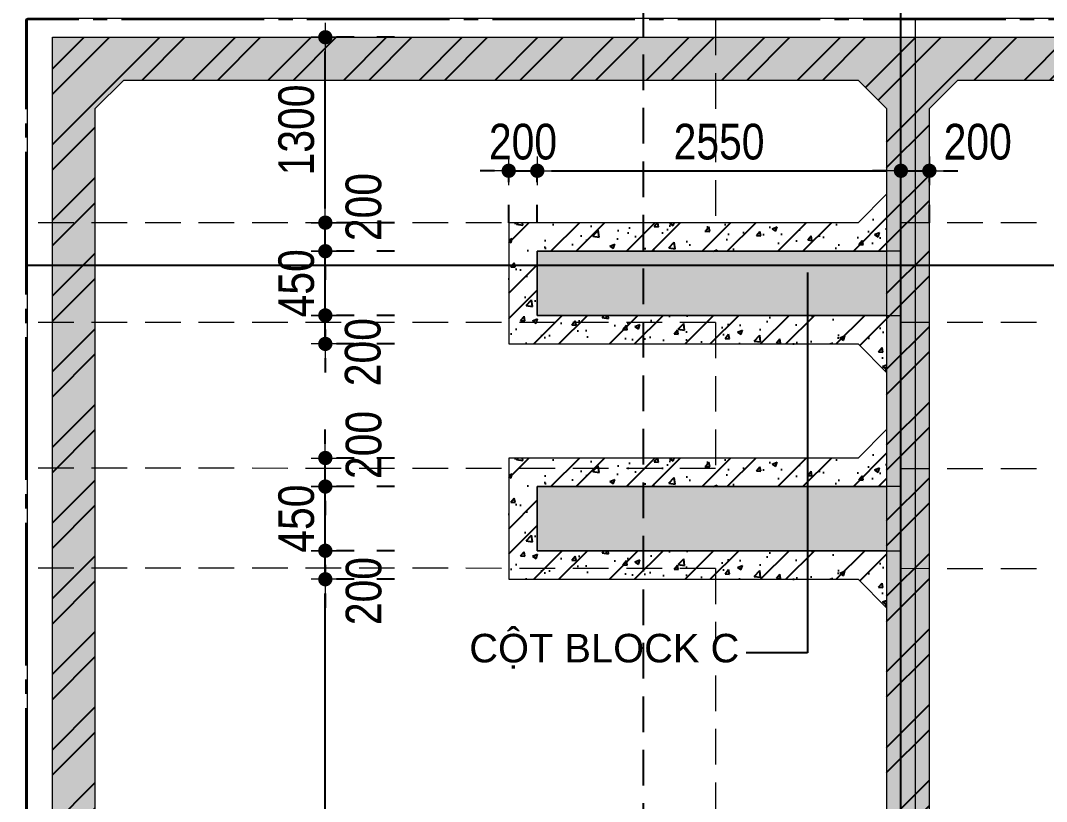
# Model space of a CAD drawing. Header units: millimetres. Extents: x -3021235 to -2791292, y 574414 to 656108.
# Drawn here: x -3017602 to -3010407, y 631182 to 636657 of the extents above; entities that cross this region are included whole.
import ezdxf
from ezdxf.enums import TextEntityAlignment as Align
from ezdxf.xclip import XClip

# ---------------------------------------------------------------- set-up
doc = ezdxf.new("R2010")
doc.units = ezdxf.units.MM
doc.header["$LTSCALE"] = 100
doc.header["$MEASUREMENT"] = 0
for name, pattern in [('A14-Chi Tiet Be Nuoc SH+PCCC$0$$0$HIDDEN', [0.375, 0.25, -0.125]), ('A14-Chi Tiet Be Nuoc SH+PCCC$0$Grid Line 200$0$Center101', [13, 10, -1, 1, -1]), ('A8-Chi tiet ramp doc$0$Grid Level$0$Center101', [13, 10, -1, 1, -1]), ('CHG_XX_Damsan_Ham 2$0$CHG_XX_Damsan_Ham 2$0$HIDDEN', [0.375, 0.25, -0.125]), ('CHG_XX_Luoi truc$0$MB_Luoi truc$0$Center101', [13, 10, -1, 1, -1]), ('HIDDEN5', [2.8375, 1.25, -1.5875])]:
    doc.linetypes.add(name, pattern=pattern)
doc.layers.get('0').update_dxf_attribs({"lineweight": 9})
doc.layers.get('Defpoints').update_dxf_attribs({"color": 254, "lineweight": 0})
for name, color, linetype, lineweight in [("'S_General_Dim_1", 1, 'Continuous', 18), ('CHG_XX_Cot_Ham 1$0$Ap0311_H', 8, 'Continuous', 15), ('CHG_XX_Cot_Ham 2$0$NS-DuongBao', 3, 'Continuous', 18), ('CHG_XX_Cot_Ham 2$0$NS-Hatch', 8, 'Continuous', 25), ('CHG_XX_Cot_Ham 2$0$NS-Pier-H2', 150, 'Continuous', 13), ('CHG_XX_Cot_Ham 2$0$NS-Pier-H2 @ 1', 150, 'Continuous', 13), ('CHG_XX_Cot_Ham 2$0$NS-Pier-H2 @ 150', 150, 'Continuous', 13), ('CHG_XX_Damsan_Ham 1$0$DGIONG', 4, 'Continuous', 13), ("CHG_XX_Damsan_Ham 2$0$CHG_XX_Damsan_Ham 2$0$'S_General_Hidden_1 Thin", 1, 'CHG_XX_Damsan_Ham 2$0$CHG_XX_Damsan_Ham 2$0$HIDDEN', 18), ('CHG_XX_Damsan_Ham 2$0$CHG_XX_Damsan_Ham 2$0$DBAO', 3, 'Continuous', 13), ('CHG_XX_Damsan_Ham 2$0$CHG_XX_Damsan_Ham 2$0$mach ngung thi cong', 6, 'Continuous', 13), ('CHG_XX_Damsan_Ham 2$0$HATCH', 154, 'Continuous', 9), ('S_Concrete_Cont_2 Normal', 2, 'Continuous', 13)]:
    doc.layers.add(name, color=color, linetype=linetype, lineweight=lineweight)
for name, color, linetype in [('A14-Chi Tiet Be Nuoc SH+PCCC$0$Ghi chu ban ve', 3, 'Continuous'), ('A14-Chi Tiet Be Nuoc SH+PCCC$0$Grid Line 200$0$Grid Line', 251, 'A14-Chi Tiet Be Nuoc SH+PCCC$0$Grid Line 200$0$Center101'), ('A14-Chi Tiet Be Nuoc SH+PCCC$0$Level', 94, 'Continuous'), ('A8-Chi tiet ramp doc$0$Grid Level$0$Podium Grid Line', 251, 'A8-Chi tiet ramp doc$0$Grid Level$0$Center101'), ('CHG_XX_Cot_Ham 1$0$mb_cot tang 1-3$0$Concrete Line', 6, 'Continuous'), ('CHG_XX_Luoi truc$0$Grid', 34, 'Continuous'), ('CHG_XX_Luoi truc$0$Grid Line', 251, 'CHG_XX_Luoi truc$0$MB_Luoi truc$0$Center101')]:
    doc.layers.add(name, color=color, linetype=linetype)
doc.styles.add('A14-Chi Tiet Be Nuoc SH+PCCC$0$$0$Title Block Bold', font='VHELVEB_0.TTF')
doc.styles.add('ARIAL', font='ARIALN.TTF')
doc.styles.add('CHG_XX_Luoi truc$0$MB_Luoi truc$0$Grid A-F$0$VNI-HelveCB', font='VHELVCB_0.TTF')
doc.styles.add('CHU GHI CHU', font='arial.ttf', dxfattribs={"height": 200})
doc.dimstyles.new('RHE_100', dxfattribs={"dimscale": 100, "dimtxt": 2.5, "dimasz": 1, "dimexe": 0, "dimexo": 0, "dimgap": 0.75, "dimtad": 1, "dimdec": 0, "dimrnd": 10, "dimzin": 9, "dimdsep": 46, "dimtxsty": 'ARIAL', "dimblk1": 'DIMDOT', "dimblk2": 'DIMDOT', "dimsah": 1, "dimcen": 2, "dimdle": 3, "dimclre": 8, "dimclrt": 2, "dimadec": 0, "dimazin": 0, "dimtfac": 1, "dimtdec": 0, "dimtix": 1, "dimtmove": 2, "dimatfit": 3, "dimldrblk": 'DIMPIJL', "dimfxl": 1, "dimtvp": 1.8, "dimtolj": 1, "dimtzin": 0, "dimarcsym": 0})

# ---------------------------------------------------------------- blocks, each defined once
blk = doc.blocks.new('*U1430')
at = {"layer": 'CHG_XX_Cot_Ham 2$0$NS-Pier-H2 @ 1'}
h = blk.add_hatch(color=256, dxfattribs=at)
h.dxf.hatch_style = 1
h.paths.add_polyline_path([(450, 0), (0, 0), (0, -2550), (450, -2550)])
at = {"layer": 'CHG_XX_Cot_Ham 2$0$NS-Pier-H2 @ 150'}
h = blk.add_hatch(color=256, dxfattribs=at)
h.dxf.hatch_style = 1
h.paths.add_polyline_path([(450, 0), (0, 0), (0, -2550), (450, -2550)])
blk = doc.blocks.new('CHG_XX_Cot_Ham 2$0$Block A_C450x2250')
at = {"layer": 'CHG_XX_Cot_Ham 2$0$NS-Pier-H2'}
blk.add_lwpolyline([(450, -2550), (0, -2550), (0, 0), (450, 0)], close=True, dxfattribs=at)
blk.add_blockref('*U1430', (0, 0), dxfattribs=at)
blk = doc.blocks.new('*U1206')
at = {"layer": 'CHG_XX_Luoi truc$0$Grid Line'}
blk.add_line((0, 0), (0, 608), dxfattribs=at)
at = {"layer": 'CHG_XX_Luoi truc$0$Grid', "lineweight": -2, "style": 'CHG_XX_Luoi truc$0$MB_Luoi truc$0$Grid A-F$0$VNI-HelveCB'}
for tag, p in [('GRIDSUB', (0, 617)), ('GRID', (0, -9))]:
    blk.add_attdef(tag, text='', height=5, dxfattribs=at).set_placement(p, align=Align.MIDDLE)
blk = doc.blocks.new('*U1208')
at = {"layer": 'CHG_XX_Luoi truc$0$Grid Line'}
blk.add_line((0, 0), (0, 438), dxfattribs=at)
at = {"layer": 'CHG_XX_Luoi truc$0$Grid', "lineweight": -2, "style": 'CHG_XX_Luoi truc$0$MB_Luoi truc$0$Grid A-F$0$VNI-HelveCB'}
for tag, p in [('GRIDSUB', (0, 447)), ('GRID', (0, -9))]:
    blk.add_attdef(tag, text='', height=5, dxfattribs=at).set_placement(p, align=Align.MIDDLE)
blk = doc.blocks.new('CHG_XX_Luoi truc')
at = {"layer": 'CHG_XX_Luoi truc$0$Grid', "xscale": 300, "yscale": 300, "zscale": 300}
blk.add_blockref('*U1206', (99550, -12747.2), dxfattribs=at)
at = {"layer": 'CHG_XX_Luoi truc$0$Grid', "xscale": 300.0000000000013, "yscale": 300.0000000000013, "zscale": 300.0000000000013, "rotation": 90}
blk.add_blockref('*U1208', (110702.9, 12250), dxfattribs=at)
blk = doc.blocks.new('CHG_XX_Cot_Ham 2')
at = {"layer": 'CHG_XX_Cot_Ham 2$0$NS-Hatch'}
h = blk.add_hatch(dxfattribs=at)
h.set_pattern_fill('ANSI32', color=256, scale=1000, style=0)
h.set_pattern_definition([(45, (-2213769.43, 588216.8), (-265.165043, 265.165043), []), (45, (-2213592.66, 588216.8), (-265.165043, 265.165043), [])])
h.paths.add_polyline_path([(99450, -8200), (99250, -8400), (94099.8, -8400), (93899.8, -8200), (93899.8, 13349.8), (94100, 13550), (96700, 13550), (99250, 13550), (99450, 13350)], flags=16)
h.paths.add_polyline_path([(93599.8, 13850), (97000, 13850), (99550, 13850), (105750, 13850), (105750, -5913.6), (103434.7, -8700), (93599.8, -8700)])
h.paths.add_polyline_path([(99950, 13550), (105250, 13550), (105450, 13350), (105450, -5805.3), (103294, -8400), (99950, -8400), (99750, -8200), (99750, 13350)])
h = blk.add_hatch(dxfattribs=at)
h.set_pattern_fill('AR-CONC', color=256, scale=50)
h.set_pattern_definition([(50, (0, 0), (358.6301, -31.3761), [37.5, -412.5]), (355, (0, 0), (-69.3757, 376.0961), [30, -330]), (100.45144, (29.9, -2.6), (289.2544, 344.72), [31.8701, -350.571]), (46.1842, (0, 100), (533.6207, -82.7596), [56.25, -618.75]), (96.63564, (44.47, 93.1), (467.331, 487.0593), [47.8052, -525.857]), (351.18416, (0, 100), (467.331, 487.0593), [45, -495]), (21, (50, 75), (298.4535, -201.30945), [37.5, -412.5]), (326, (50, 75), (121.6577, 362.575), [30, -330]), (71.45144, (74.87, 58.22), (420.1112, 161.2656), [31.8701, -350.571]), (37.5, (0, 0), (6.07993, 166.44693), [0, -326, 0, -335, 0, -331.25]), (7.5, (0, 0), (131.53477, 197.20586), [0, -191, 0, -318.5, 0, -126.25]), (327.5, (-111.5, 0), (266.91122, -11.27744), [0, -125, 0, -390, 0, -517.5]), (317.5, (-161.5, 0), (291.5931, 50.0525), [0, -162.5, 0, -259, 0, -367.5])])
h.paths.add_polyline_path([(99450, -8200), (99250, -8400), (94099.8, -8400), (93899.8, -8200), (93899.8, 13349.8), (94100, 13550), (96700, 13550), (99250, 13550), (99450, 13350)], flags=16)
h.paths.add_polyline_path([(93599.8, 13850), (97000, 13850), (99550, 13850), (105750, 13850), (105750, -5913.6), (103434.7, -8700), (93599.8, -8700)])
h.paths.add_polyline_path([(99950, 13550), (105250, 13550), (105450, 13350), (105450, -5805.3), (103294, -8400), (99950, -8400), (99750, -8200), (99750, 13350)])
h = blk.add_hatch(dxfattribs=at)
h.set_pattern_fill('AR-CONC', color=256, scale=50)
h.set_pattern_definition([(50, (-2213769.43, 588216.8), (358.63009, -31.376067), [37.5, -412.5]), (355, (-2213769.43, 588216.8), (-69.375667, 376.096067), [30, -330]), (100.451444, (-2213739.55, 588214.2), (289.254423, 344.719995), [31.870096, -350.571056]), (46.1842, (-2213769.43, 588316.8), (533.620665, -82.75964), [56.25, -618.75]), (96.635635, (-2213724.97, 588309.9), (467.33097, 487.0593), [47.80517, -525.85688]), (351.184164, (-2213769.43, 588316.8), (467.33097, 487.0593), [45, -495]), (21, (-2213719.43, 588291.8), (298.453526, -201.309445), [37.5, -412.5]), (326, (-2213719.43, 588291.8), (121.657666, 362.57502), [30, -330]), (71.451445, (-2213694.56, 588275.03), (420.11119, 161.265576), [31.870095, -350.571056]), (37.5, (-2213769.43, 588216.81), (6.079928, 166.446927), [0, -326, 0, -335, 0, -331.25]), (7.5, (-2213769.43, 588216.81), (131.534769, 197.205856), [0, -191, 0, -318.5, 0, -126.25]), (327.5, (-2213880.93, 588216.81), (266.911218, -11.277436), [0, -125, 0, -390, 0, -517.5]), (317.5, (-2213930.93, 588216.8), (291.593085, 50.052491), [0, -162.5, 0, -259, 0, -367.5])])
h.paths.add_polyline_path([(99450, 12750), (99250, 12550), (96800, 12550), (96800, 11700), (99250, 11700), (99450, 11500), (99450, 11900), (97000, 11900), (97000, 12350), (99450, 12350)])
h = blk.add_hatch(dxfattribs=at)
h.set_pattern_fill('ANSI32', color=256, scale=1000, style=0)
h.set_pattern_definition([(45, (-2213769.43, 588216.8), (-265.16504, 265.16504), []), (45, (-2213592.66, 588216.8), (-265.16504, 265.16504), [])])
h.paths.add_polyline_path([(99450, 12750), (99250, 12550), (96800, 12550), (96800, 11700), (99250, 11700), (99450, 11500), (99450, 11900), (97000, 11900), (97000, 12350), (99450, 12350)])
h = blk.add_hatch(dxfattribs=at)
h.set_pattern_fill('AR-CONC', color=256, scale=50)
h.set_pattern_definition([(50, (-2213769.43, 586566.8), (358.63009, -31.376067), [37.5, -412.5]), (355, (-2213769.43, 586566.8), (-69.375667, 376.096067), [30, -330]), (100.451444, (-2213739.55, 586564.2), (289.254423, 344.719995), [31.870096, -350.571056]), (46.1842, (-2213769.43, 586666.8), (533.620665, -82.75964), [56.25, -618.75]), (96.635635, (-2213724.97, 586659.9), (467.33097, 487.0593), [47.80517, -525.85688]), (351.184164, (-2213769.43, 586666.8), (467.33097, 487.0593), [45, -495]), (21, (-2213719.43, 586641.8), (298.453526, -201.309445), [37.5, -412.5]), (326, (-2213719.43, 586641.8), (121.657666, 362.57502), [30, -330]), (71.451445, (-2213694.56, 586625.03), (420.11119, 161.265576), [31.870095, -350.571056]), (37.5, (-2213769.43, 586566.81), (6.079928, 166.446927), [0, -326, 0, -335, 0, -331.25]), (7.5, (-2213769.43, 586566.81), (131.534769, 197.205856), [0, -191, 0, -318.5, 0, -126.25]), (327.5, (-2213880.93, 586566.81), (266.911218, -11.277436), [0, -125, 0, -390, 0, -517.5]), (317.5, (-2213930.93, 586566.8), (291.593085, 50.052491), [0, -162.5, 0, -259, 0, -367.5])])
h.paths.add_polyline_path([(99450, 11100), (99250, 10900), (96800, 10900), (96800, 10050), (99250, 10050), (99450, 9850), (99450, 10250), (97000, 10250), (97000, 10700), (99450, 10700)])
h = blk.add_hatch(dxfattribs=at)
h.set_pattern_fill('ANSI32', color=256, scale=1000, style=0)
h.set_pattern_definition([(45, (-2213769.43, 586566.8), (-265.16504, 265.16504), []), (45, (-2213592.66, 586566.8), (-265.16504, 265.16504), [])])
h.paths.add_polyline_path([(99450, 11100), (99250, 10900), (96800, 10900), (96800, 10050), (99250, 10050), (99450, 9850), (99450, 10250), (97000, 10250), (97000, 10700), (99450, 10700)])
at = {"layer": 'CHG_XX_Cot_Ham 2$0$NS-Pier-H2'}
h = blk.add_hatch(color=256, dxfattribs=at)
h.dxf.hatch_style = 1
h.paths.add_polyline_path([(99639.2, 163400), (-10900, 163400), (-10900, 85450), (-300, 85450), (-300, 84050), (32350, 84050), (32350, -9000), (103575.5, -9000), (106050, -6022), (106050, 158254.3)])
h.paths.add_polyline_path([(99533.7, 163100), (105750, 158110.4), (105750, 90450), (105650, 90450), (105750, 90450), (105750, 13850), (105750, 13722.3), (105750, -5913.6), (103434.7, -8700), (93599.8, -8700), (93299.8, -8700), (32650, -8700), (32650, 84350), (0, 84350), (0, 85750), (-10600, 85750), (-10600, 163100), (93600, 163100)], flags=16)
at = {"layer": 'CHG_XX_Cot_Ham 2$0$NS-DuongBao'}
for points in [[(93599.8, 13850), (97000, 13850), (97000, 13850), (99550, 13850), (99550, 13850), (105750, 13850), (105750, -5913.6), (103434.7, -8700), (93599.8, -8700), (93599.8, 13850)], [(99450, -8200), (99250, -8400), (94099.8, -8400), (93899.8, -8200), (93899.8, 13349.8), (94100, 13550), (96700, 13550), (96700, 13550), (99250, 13550), (99450, 13350), (99450, -8200)], [(105450, 13350), (105450, -5805.3), (103294, -8400), (99950, -8400), (99750, -8200), (99750, 13350), (99950, 13550), (105250, 13550), (105450, 13350)], [(99450, 12750), (99250, 12550), (96800, 12550), (96800, 11700), (99250, 11700), (99450, 11500)], [(99450, 11100), (99250, 10900), (96800, 10900), (96800, 10050), (99250, 10050), (99450, 9850)]]:
    blk.add_lwpolyline(points, dxfattribs=at)
at = {"layer": 'CHG_XX_Cot_Ham 2$0$NS-Pier-H2'}
blk.add_line((99550, 13850), (99550, 13850), dxfattribs=at)
for points in [[(97000, 12350), (99450, 12350), (99450, 11900), (97000, 11900)], [(97000, 10700), (99450, 10700), (99450, 10250), (97000, 10250)]]:
    blk.add_lwpolyline(points, close=True, dxfattribs=at)
for points in [[(99450, 11500), (99450, 11100)], [(99450, 9850), (99450, 6050)]]:
    blk.add_lwpolyline(points, dxfattribs=at)
blk.add_blockref('CHG_XX_Luoi truc', (0, 0), dxfattribs=at)
at = {"layer": 'CHG_XX_Cot_Ham 2$0$NS-Pier-H2', "xscale": -1, "rotation": 90}
for p in [(97000, 12350), (97000, 10700)]:
    blk.add_blockref('CHG_XX_Cot_Ham 2$0$Block A_C450x2250', p, dxfattribs=at)
blk = doc.blocks.new('CHG_XX_Damsan_Ham 2', base_point=(3089255.9, -609981))
at = {"layer": "CHG_XX_Damsan_Ham 2$0$CHG_XX_Damsan_Ham 2$0$'S_General_Hidden_1 Thin", "ltscale": 10}
for p, q in [((98250, 17820.5), (98250, 12550)), ((99550, 17821.3), (99550, 12550)), ((98250, 12550), (87600.2, 12550)), ((105750, 12550), (99550, 12550)), ((98250, 11850), (92725, 11850)), ((98250, 11850), (98250, 10825.4)), ((99550, 11850), (99550, 10824.4)), ((105750, 11850), (99550, 11850)), ((98250, 10825.4), (92725, 10829.5)), ((105750, 10819.8), (99550, 10824.4)), ((98250, 10125.4), (92725, 10129.5)), ((98250, 10125.4), (98250, 5775.7)), ((99550, 10124.4), (99550, 5825.6)), ((105750, 10119.8), (99550, 10124.4))]:
    blk.add_line(p, q, dxfattribs=at)
at = {"layer": 'CHG_XX_Damsan_Ham 2$0$CHG_XX_Damsan_Ham 2$0$mach ngung thi cong'}
blk.add_lwpolyline([(38000.5, 23700), (75851.5, 23700), (75851.5, 50950), (99650, 50950), (99650, -100), (38000.5, -100)], close=True, dxfattribs=at)
at = {"layer": 'CHG_XX_Damsan_Ham 2$0$CHG_XX_Damsan_Ham 2$0$DBAO'}
blk.add_blockref('CHG_XX_Cot_Ham 2', (0, 0), dxfattribs=at)
at = {"layer": 'CHG_XX_Damsan_Ham 2$0$HATCH'}
blk.add_blockref('CHG_XX_Cot_Ham 2', (0, 0), dxfattribs=at)
blk = doc.blocks.new('DIMDOT')
for p, q in [((0, -1), (0, 1)), ((1, 0), (-1, 0))]:
    blk.add_line(p, q)
at = {"const_width": 0.5}
blk.add_lwpolyline([(-0.25, 0, 1), (0.25, 0, 1)], format="xyb", close=True, dxfattribs=at)
blk = doc.blocks.new('*D43')
at = {"layer": "'S_General_Dim_1", "color": 8, "linetype": 'HIDDEN5', "lineweight": -2, "transparency": 16777216}
for p, q in [((-3014978.5, 632740.2), (-3015464.8, 632740.2)), ((-3014978.5, 628540.2), (-3015464.8, 628540.2))]:
    blk.add_line(p, q, dxfattribs=at)
at = {"layer": "'S_General_Dim_1", "color": 0, "lineweight": -2, "transparency": 16777216}
blk.add_line((-3015464.8, 628640.2), (-3015464.8, 632640.2), dxfattribs=at)
at = {"layer": 'Defpoints', "color": 0, "transparency": 16777216}
for p in [(-3015464.8, 632740.2), (-3014978.5, 632740.2), (-3014978.5, 628540.2)]:
    blk.add_point(p, dxfattribs=at)
at = {"layer": "'S_General_Dim_1", "color": 0, "lineweight": -2, "transparency": 16777216, "xscale": 100, "yscale": 100, "zscale": 100}
for p, rotation in [((-3015464.8, 632740.2), 90), ((-3015464.8, 628540.2), 270)]:
    blk.add_blockref('DIMDOT', p, dxfattribs=dict(at, rotation=rotation))
at = {"layer": "'S_General_Dim_1", "color": 2, "transparency": 16777216, "insert": (-3015667.4, 630640.2), "char_height": 250, "attachment_point": 5, "rotation": 90, "style": 'ARIAL'}
blk.add_mtext('\\A1;4200', dxfattribs=at)
blk = doc.blocks.new('DIMPIJL')
at = {"linetype": 'ByBlock'}
blk.add_solid([(-2.5, 0.417), (-2.5, -0.417), (0, 0)], dxfattribs=at)
blk = doc.blocks.new('*D44')
at = {"layer": "'S_General_Dim_1", "color": 0, "lineweight": -2, "transparency": 16777216}
for p, q in [((-3015464.8, 633040.2), (-3015464.8, 633140.2)), ((-3015464.8, 632740.2), (-3015464.8, 632940.2)), ((-3015464.8, 632640.2), (-3015464.8, 632540.2))]:
    blk.add_line(p, q, dxfattribs=at)
at = {"layer": "'S_General_Dim_1", "color": 8, "linetype": 'HIDDEN5', "lineweight": -2, "transparency": 16777216}
for p, q in [((-3014978.5, 632940.2), (-3015464.8, 632940.2)), ((-3014978.5, 632740.2), (-3015464.8, 632740.2))]:
    blk.add_line(p, q, dxfattribs=at)
at = {"layer": 'Defpoints', "color": 0, "transparency": 16777216}
for p in [(-3015464.8, 632940.2), (-3014978.5, 632940.2), (-3014978.5, 632740.2)]:
    blk.add_point(p, dxfattribs=at)
at = {"layer": "'S_General_Dim_1", "color": 0, "lineweight": -2, "transparency": 16777216, "xscale": 100, "yscale": 100, "zscale": 100}
for p, rotation in [((-3015464.8, 632940.2), 270), ((-3015464.8, 632740.2), 90)]:
    blk.add_blockref('DIMDOT', p, dxfattribs=dict(at, rotation=rotation))
at = {"layer": "'S_General_Dim_1", "color": 2, "transparency": 16777216, "insert": (-3015195.1, 632657.2), "char_height": 250, "attachment_point": 5, "rotation": 90, "style": 'ARIAL'}
blk.add_mtext('\\A1;200', dxfattribs=at)
blk = doc.blocks.new('*D45')
at = {"layer": "'S_General_Dim_1", "color": 0, "lineweight": -2, "transparency": 16777216}
for p, q in [((-3015464.8, 633490.2), (-3015464.8, 633590.2)), ((-3015464.8, 632940.2), (-3015464.8, 633390.2)), ((-3015464.8, 632840.2), (-3015464.8, 632740.2))]:
    blk.add_line(p, q, dxfattribs=at)
at = {"layer": "'S_General_Dim_1", "color": 8, "linetype": 'HIDDEN5', "lineweight": -2, "transparency": 16777216}
for p, q in [((-3014978.5, 633390.2), (-3015464.8, 633390.2)), ((-3014978.5, 632940.2), (-3015464.8, 632940.2))]:
    blk.add_line(p, q, dxfattribs=at)
at = {"layer": 'Defpoints', "color": 0, "transparency": 16777216}
for p in [(-3015464.8, 633390.2), (-3014978.5, 633390.2), (-3014978.5, 632940.2)]:
    blk.add_point(p, dxfattribs=at)
at = {"layer": "'S_General_Dim_1", "color": 0, "lineweight": -2, "transparency": 16777216, "xscale": 100, "yscale": 100, "zscale": 100}
for p, rotation in [((-3015464.8, 633390.2), 270), ((-3015464.8, 632940.2), 90)]:
    blk.add_blockref('DIMDOT', p, dxfattribs=dict(at, rotation=rotation))
at = {"layer": "'S_General_Dim_1", "color": 2, "transparency": 16777216, "insert": (-3015667.4, 633165.2), "char_height": 250, "attachment_point": 5, "rotation": 90, "style": 'ARIAL'}
blk.add_mtext('\\A1;450', dxfattribs=at)
blk = doc.blocks.new('*D46')
at = {"layer": "'S_General_Dim_1", "color": 0, "lineweight": -2, "transparency": 16777216}
for p, q in [((-3015464.8, 633690.2), (-3015464.8, 633790.2)), ((-3015464.8, 633390.2), (-3015464.8, 633590.2)), ((-3015464.8, 633290.2), (-3015464.8, 633190.2))]:
    blk.add_line(p, q, dxfattribs=at)
at = {"layer": "'S_General_Dim_1", "color": 8, "linetype": 'HIDDEN5', "lineweight": -2, "transparency": 16777216}
for p, q in [((-3014978.5, 633590.2), (-3015464.8, 633590.2)), ((-3014978.5, 633390.2), (-3015464.8, 633390.2))]:
    blk.add_line(p, q, dxfattribs=at)
at = {"layer": 'Defpoints', "color": 0, "transparency": 16777216}
for p in [(-3015464.8, 633590.2), (-3014978.5, 633590.2), (-3014978.5, 633390.2)]:
    blk.add_point(p, dxfattribs=at)
at = {"layer": "'S_General_Dim_1", "color": 0, "lineweight": -2, "transparency": 16777216, "xscale": 100, "yscale": 100, "zscale": 100}
for p, rotation in [((-3015464.8, 633590.2), 270), ((-3015464.8, 633390.2), 90)]:
    blk.add_blockref('DIMDOT', p, dxfattribs=dict(at, rotation=rotation))
at = {"layer": "'S_General_Dim_1", "color": 2, "transparency": 16777216, "insert": (-3015195.1, 633681.7), "char_height": 250, "attachment_point": 5, "rotation": 90, "style": 'ARIAL'}
blk.add_mtext('\\A1;200', dxfattribs=at)
blk = doc.blocks.new('*D47')
at = {"layer": "'S_General_Dim_1", "color": 0, "lineweight": -2, "transparency": 16777216}
for p, q in [((-3015464.8, 634690.2), (-3015464.8, 634790.2)), ((-3015464.8, 634390.2), (-3015464.8, 634590.2)), ((-3015464.8, 634290.2), (-3015464.8, 634190.2))]:
    blk.add_line(p, q, dxfattribs=at)
at = {"layer": "'S_General_Dim_1", "color": 8, "linetype": 'HIDDEN5', "lineweight": -2, "transparency": 16777216}
for p, q in [((-3014978.5, 634590.2), (-3015464.8, 634590.2)), ((-3014978.5, 634390.2), (-3015464.8, 634390.2))]:
    blk.add_line(p, q, dxfattribs=at)
at = {"layer": 'Defpoints', "color": 0, "transparency": 16777216}
for p in [(-3015464.8, 634590.2), (-3014978.5, 634590.2), (-3014978.5, 634390.2)]:
    blk.add_point(p, dxfattribs=at)
at = {"layer": "'S_General_Dim_1", "color": 0, "lineweight": -2, "transparency": 16777216, "xscale": 100, "yscale": 100, "zscale": 100}
for p, rotation in [((-3015464.8, 634590.2), 270), ((-3015464.8, 634390.2), 90)]:
    blk.add_blockref('DIMDOT', p, dxfattribs=dict(at, rotation=rotation))
at = {"layer": "'S_General_Dim_1", "color": 2, "transparency": 16777216, "insert": (-3015201, 634332.5), "char_height": 250, "attachment_point": 5, "rotation": 90, "style": 'ARIAL'}
blk.add_mtext('\\A1;200', dxfattribs=at)
blk = doc.blocks.new('*D48')
at = {"layer": "'S_General_Dim_1", "color": 0, "lineweight": -2, "transparency": 16777216}
for p, q in [((-3015464.8, 635140.2), (-3015464.8, 635240.2)), ((-3015464.8, 634590.2), (-3015464.8, 635040.2)), ((-3015464.8, 634490.2), (-3015464.8, 634390.2))]:
    blk.add_line(p, q, dxfattribs=at)
at = {"layer": "'S_General_Dim_1", "color": 8, "linetype": 'HIDDEN5', "lineweight": -2, "transparency": 16777216}
for p, q in [((-3014978.5, 635040.2), (-3015464.8, 635040.2)), ((-3014978.5, 634590.2), (-3015464.8, 634590.2))]:
    blk.add_line(p, q, dxfattribs=at)
at = {"layer": 'Defpoints', "color": 0, "transparency": 16777216}
for p in [(-3015464.8, 635040.2), (-3014978.5, 635040.2), (-3014978.5, 634590.2)]:
    blk.add_point(p, dxfattribs=at)
at = {"layer": "'S_General_Dim_1", "color": 0, "lineweight": -2, "transparency": 16777216, "xscale": 100, "yscale": 100, "zscale": 100}
for p, rotation in [((-3015464.8, 635040.2), 270), ((-3015464.8, 634590.2), 90)]:
    blk.add_blockref('DIMDOT', p, dxfattribs=dict(at, rotation=rotation))
at = {"layer": "'S_General_Dim_1", "color": 2, "transparency": 16777216, "insert": (-3015667.4, 634815.2), "char_height": 250, "attachment_point": 5, "rotation": 90, "style": 'ARIAL'}
blk.add_mtext('\\A1;450', dxfattribs=at)
blk = doc.blocks.new('*D49')
at = {"layer": "'S_General_Dim_1", "color": 0, "lineweight": -2, "transparency": 16777216}
for p, q in [((-3015464.8, 635340.2), (-3015464.8, 635440.2)), ((-3015464.8, 635040.2), (-3015464.8, 635240.2)), ((-3015464.8, 634940.2), (-3015464.8, 634840.2))]:
    blk.add_line(p, q, dxfattribs=at)
at = {"layer": "'S_General_Dim_1", "color": 8, "linetype": 'HIDDEN5', "lineweight": -2, "transparency": 16777216}
for p, q in [((-3014978.5, 635240.2), (-3015464.8, 635240.2)), ((-3014978.5, 635040.2), (-3015464.8, 635040.2))]:
    blk.add_line(p, q, dxfattribs=at)
at = {"layer": 'Defpoints', "color": 0, "transparency": 16777216}
for p in [(-3015464.8, 635240.2), (-3014978.5, 635240.2), (-3014978.5, 635040.2)]:
    blk.add_point(p, dxfattribs=at)
at = {"layer": "'S_General_Dim_1", "color": 0, "lineweight": -2, "transparency": 16777216, "xscale": 100, "yscale": 100, "zscale": 100}
for p, rotation in [((-3015464.8, 635240.2), 270), ((-3015464.8, 635040.2), 90)]:
    blk.add_blockref('DIMDOT', p, dxfattribs=dict(at, rotation=rotation))
at = {"layer": "'S_General_Dim_1", "color": 2, "transparency": 16777216, "insert": (-3015195.9, 635349.6), "char_height": 250, "attachment_point": 5, "rotation": 90, "style": 'ARIAL'}
blk.add_mtext('\\A1;200', dxfattribs=at)
blk = doc.blocks.new('*D50')
at = {"layer": "'S_General_Dim_1", "color": 8, "linetype": 'HIDDEN5', "lineweight": -2, "transparency": 16777216}
for p, q in [((-3014978.5, 636540.2), (-3015464.8, 636540.2)), ((-3014978.5, 635240.2), (-3015464.8, 635240.2))]:
    blk.add_line(p, q, dxfattribs=at)
at = {"layer": "'S_General_Dim_1", "color": 0, "lineweight": -2, "transparency": 16777216}
blk.add_line((-3015464.8, 635340.2), (-3015464.8, 636440.2), dxfattribs=at)
at = {"layer": 'Defpoints', "color": 0, "transparency": 16777216}
for p in [(-3015464.8, 636540.2), (-3014978.5, 636540.2), (-3014978.5, 635240.2)]:
    blk.add_point(p, dxfattribs=at)
at = {"layer": "'S_General_Dim_1", "color": 0, "lineweight": -2, "transparency": 16777216, "xscale": 100, "yscale": 100, "zscale": 100}
for p, rotation in [((-3015464.8, 636540.2), 90), ((-3015464.8, 635240.2), 270)]:
    blk.add_blockref('DIMDOT', p, dxfattribs=dict(at, rotation=rotation))
at = {"layer": "'S_General_Dim_1", "color": 2, "transparency": 16777216, "insert": (-3015667.4, 635890.2), "char_height": 250, "attachment_point": 5, "rotation": 90, "style": 'ARIAL'}
blk.add_mtext('\\A1;1300', dxfattribs=at)
blk = doc.blocks.new('*D54')
at = {"layer": "'S_General_Dim_1", "color": 0, "lineweight": -2, "transparency": 16777216}
for p, q in [((-3014278.5, 635604), (-3014378.5, 635604)), ((-3014178.5, 635604), (-3013978.5, 635604)), ((-3013878.5, 635604), (-3013778.5, 635604))]:
    blk.add_line(p, q, dxfattribs=at)
at = {"layer": "'S_General_Dim_1", "color": 8, "linetype": 'HIDDEN5', "lineweight": -2, "transparency": 16777216}
for p, q in [((-3014178.5, 635240.2), (-3014178.5, 635604)), ((-3013978.5, 635240.2), (-3013978.5, 635604))]:
    blk.add_line(p, q, dxfattribs=at)
at = {"layer": 'Defpoints', "color": 0, "transparency": 16777216}
for p in [(-3013978.5, 635604), (-3014178.5, 635240.2), (-3013978.5, 635240.2)]:
    blk.add_point(p, dxfattribs=at)
at = {"layer": "'S_General_Dim_1", "color": 0, "lineweight": -2, "transparency": 16777216, "xscale": 100, "yscale": 100, "zscale": 100}
blk.add_blockref('DIMDOT', (-3014178.5, 635604), dxfattribs=at)
at = {"layer": "'S_General_Dim_1", "color": 0, "lineweight": -2, "transparency": 16777216, "xscale": 100, "yscale": 100, "zscale": 100, "rotation": 180}
blk.add_blockref('DIMDOT', (-3013978.5, 635604), dxfattribs=at)
at = {"layer": "'S_General_Dim_1", "color": 2, "transparency": 16777216, "insert": (-3014078.5, 635806.7), "char_height": 250, "attachment_point": 5, "style": 'ARIAL'}
blk.add_mtext('\\A1;200', dxfattribs=at)
blk = doc.blocks.new('*D55')
at = {"layer": "'S_General_Dim_1", "color": 8, "linetype": 'HIDDEN5', "lineweight": -2, "transparency": 16777216}
for p, q in [((-3013978.5, 635240.2), (-3013978.5, 635604)), ((-3011428.5, 635240.2), (-3011428.5, 635604))]:
    blk.add_line(p, q, dxfattribs=at)
at = {"layer": "'S_General_Dim_1", "color": 0, "lineweight": -2, "transparency": 16777216}
blk.add_line((-3013878.5, 635604), (-3011528.5, 635604), dxfattribs=at)
at = {"layer": 'Defpoints', "color": 0, "transparency": 16777216}
for p in [(-3011428.5, 635604), (-3013978.5, 635240.2), (-3011428.5, 635240.2)]:
    blk.add_point(p, dxfattribs=at)
at = {"layer": "'S_General_Dim_1", "color": 0, "lineweight": -2, "transparency": 16777216, "xscale": 100, "yscale": 100, "zscale": 100, "rotation": 180}
blk.add_blockref('DIMDOT', (-3013978.5, 635604), dxfattribs=at)
at = {"layer": "'S_General_Dim_1", "color": 0, "lineweight": -2, "transparency": 16777216, "xscale": 100, "yscale": 100, "zscale": 100}
blk.add_blockref('DIMDOT', (-3011428.5, 635604), dxfattribs=at)
at = {"layer": "'S_General_Dim_1", "color": 2, "transparency": 16777216, "insert": (-3012703.5, 635806.7), "char_height": 250, "attachment_point": 5, "style": 'ARIAL'}
blk.add_mtext('\\A1;2550', dxfattribs=at)
blk = doc.blocks.new('*D56')
at = {"layer": "'S_General_Dim_1", "color": 0, "lineweight": -2, "transparency": 16777216}
for p, q in [((-3011528.5, 635604), (-3011628.5, 635604)), ((-3011428.5, 635604), (-3011228.5, 635604)), ((-3011128.5, 635604), (-3011028.5, 635604))]:
    blk.add_line(p, q, dxfattribs=at)
at = {"layer": "'S_General_Dim_1", "color": 8, "linetype": 'HIDDEN5', "lineweight": -2, "transparency": 16777216}
for p, q in [((-3011428.5, 635240.2), (-3011428.5, 635604)), ((-3011228.5, 635240.2), (-3011228.5, 635604))]:
    blk.add_line(p, q, dxfattribs=at)
at = {"layer": 'Defpoints', "color": 0, "transparency": 16777216}
for p in [(-3011228.5, 635604), (-3011428.5, 635240.2), (-3011228.5, 635240.2)]:
    blk.add_point(p, dxfattribs=at)
at = {"layer": "'S_General_Dim_1", "color": 0, "lineweight": -2, "transparency": 16777216, "xscale": 100, "yscale": 100, "zscale": 100}
blk.add_blockref('DIMDOT', (-3011428.5, 635604), dxfattribs=at)
at = {"layer": "'S_General_Dim_1", "color": 0, "lineweight": -2, "transparency": 16777216, "xscale": 100, "yscale": 100, "zscale": 100, "rotation": 180}
blk.add_blockref('DIMDOT', (-3011228.5, 635604), dxfattribs=at)
at = {"layer": "'S_General_Dim_1", "color": 2, "transparency": 16777216, "insert": (-3010889.5, 635806.2), "char_height": 250, "attachment_point": 5, "style": 'ARIAL'}
blk.add_mtext('\\A1;200', dxfattribs=at)
blk = doc.blocks.new('*U117')
at = {"linetype": 'A14-Chi Tiet Be Nuoc SH+PCCC$0$$0$HIDDEN', "ltscale": 10}
blk.add_line((-600, 0), (-25494.6, 0), dxfattribs=at)
at = {"style": 'A14-Chi Tiet Be Nuoc SH+PCCC$0$$0$Title Block Bold', "flags": 8}
blk.add_attdef('VIEWNUMBER', text='', height=300, dxfattribs=at).set_placement((0, 0), align=Align.BOTTOM_CENTER)
blk.add_attdef('DRAWINGREFERENCE', text='', height=250, dxfattribs=at).set_placement((0, -120), align=Align.TOP_CENTER)
blk = doc.blocks.new('CHG_XX_Cot_Ham 1')
at = {"layer": 'CHG_XX_Cot_Ham 1$0$Ap0311_H'}
h = blk.add_hatch(color=256, dxfattribs=at)
h.dxf.hatch_style = 1
h.paths.add_polyline_path([(99639.2, 163400), (-10900, 163400), (-10900, 85450), (-300, 85450), (-300, 84050), (32350, 84050), (32350, -9000), (103575.5, -9000), (106050, -6022), (106050, 158254.3)])
h.paths.add_polyline_path([(99533.7, 163100), (105750, 158110.4), (105750, 90450), (105650, 90450), (105650, 90450), (105750, 90450), (105750, 13850), (105750, 13825.9), (105750, -5913.6), (103434.7, -8700), (93600, -8700), (32650, -8700), (32650, 84350), (0, 84350), (0, 85750), (-10600, 85750), (-10600, 163100), (93600, 163100)], flags=16)
at = {"layer": 'CHG_XX_Cot_Ham 1$0$mb_cot tang 1-3$0$Concrete Line'}
blk.add_blockref('CHG_XX_Luoi truc', (0, 0), dxfattribs=at)
blk = doc.blocks.new('CHG_XX_Damsan_Ham 1', base_point=(3089255.9, -609981))
at = {"layer": 'CHG_XX_Damsan_Ham 1$0$DGIONG'}
blk.add_blockref('CHG_XX_Cot_Ham 1', (0, 0), dxfattribs=at)

msp = doc.modelspace()

# ---------------------------------------------------------------- linework, layer by layer
at = {"layer": 'A14-Chi Tiet Be Nuoc SH+PCCC$0$Grid Line 200$0$Grid Line'}
msp.add_line((-3011428.5, 613228.9), (-3011428.5, 638439.2), dxfattribs=at)
at = {"layer": 'S_Concrete_Cont_2 Normal'}
msp.add_lwpolyline([(-3004388.1, 613217.2), (-3017552.6, 613217.2), (-3017552.6, 636674.7), (-3004388.1, 636674.7)], close=True, dxfattribs=at)

# ---------------------------------------------------------------- block references
at = {"layer": 'A14-Chi Tiet Be Nuoc SH+PCCC$0$Ghi chu ban ve', "rotation": 90}
msp.add_blockref('*U117', (-3013236.1, 638894.3), dxfattribs=at)
at = {"layer": 'A8-Chi tiet ramp doc$0$Grid Level$0$Podium Grid Line'}
ref = msp.add_blockref('CHG_XX_Damsan_Ham 2', (45737.8, -98770.6), dxfattribs=at)
XClip(ref).set_block_clipping_path([(93137.2532517398, 75145.4415100714), (106717.2152070859, 128458.8479890045)])
ref = msp.add_blockref('CHG_XX_Damsan_Ham 1', (62941.5, -98770.6), dxfattribs=at)
XClip(ref).set_block_clipping_path([(93170.3433262068, 75208.4113567047), (106650.0424245549, 128471.1150953922)])
ref = msp.add_blockref('CHG_XX_Damsan_Ham 2', (-21722.6, 12709.2), dxfattribs=at)
XClip(ref).set_block_clipping_path([(93412.9708876428, -9454.1800700831), (106584.8561394047, 13974.1043962822)])
at = {"layer": 'S_Concrete_Cont_2 Normal'}
ref = msp.add_blockref('CHG_XX_Damsan_Ham 1', (-21722.6, -15357), dxfattribs=at)
XClip(ref).set_block_clipping_path([(93425.958600299, -9473.0800148518), (106590.4373304178, 13984.4288523339)])

# ---------------------------------------------------------------- texts
at = {"layer": 'A14-Chi Tiet Be Nuoc SH+PCCC$0$Level', "style": 'CHU GHI CHU'}
msp.add_text('CỘT BLOCK C', height=200, dxfattribs=at).set_placement((-3014455.4, 632157.4))

# ---------------------------------------------------------------- dimensions: what is measured, and where the dimension line sits
at = {"layer": "'S_General_Dim_1"}
for base, p1, p2, picture, middle in [((-3015464.8, 636540.2), (-3014978.5, 635240.2), (-3014978.5, 636540.2), '*D50', (-3015667.4, 635890.2)), ((-3015464.8, 635040.2), (-3014978.5, 634590.2), (-3014978.5, 635040.2), '*D48', (-3015667.4, 634815.2)), ((-3015464.8, 633390.2), (-3014978.5, 632940.2), (-3014978.5, 633390.2), '*D45', (-3015667.4, 633165.2)), ((-3015464.8, 632740.2), (-3014978.5, 628540.2), (-3014978.5, 632740.2), '*D43', (-3015667.4, 630640.2))]:
    dim = msp.add_linear_dim(base=base, p1=p1, p2=p2, angle=90, dimstyle='RHE_100', dxfattribs=at)
    dim.commit()
    dim.dimension.update_dxf_attribs({"geometry": picture, "text_midpoint": middle})
for base, p1, p2, picture, middle in [((-3013978.5, 635604), (-3014178.5, 635240.2), (-3013978.5, 635240.2), '*D54', (-3014078.5, 635806.7)), ((-3011428.5, 635604), (-3013978.5, 635240.2), (-3011428.5, 635240.2), '*D55', (-3012703.5, 635806.7))]:
    dim = msp.add_linear_dim(base=base, p1=p1, p2=p2, dimstyle='RHE_100', dxfattribs=at)
    dim.commit()
    dim.dimension.update_dxf_attribs({"geometry": picture, "text_midpoint": middle})
dim = msp.add_linear_dim(base=(-3011228.5, 635604), p1=(-3011428.5, 635240.2), p2=(-3011228.5, 635240.2), dimstyle='RHE_100', dxfattribs=at)
dim.commit()
dim.dimension.update_dxf_attribs({"geometry": '*D56', "text_midpoint": (-3010889.5, 635806.2), "dimtype": 160})
for base, p1, p2, picture, middle in [((-3015464.8, 635240.2), (-3014978.5, 635040.2), (-3014978.5, 635240.2), '*D49', (-3015195.9, 635349.6)), ((-3015464.8, 634590.2), (-3014978.5, 634390.2), (-3014978.5, 634590.2), '*D47', (-3015201, 634332.5)), ((-3015464.8, 633590.2), (-3014978.5, 633390.2), (-3014978.5, 633590.2), '*D46', (-3015195.1, 633681.7)), ((-3015464.8, 632940.2), (-3014978.5, 632740.2), (-3014978.5, 632940.2), '*D44', (-3015195.1, 632657.2))]:
    dim = msp.add_linear_dim(base=base, p1=p1, p2=p2, angle=90, dimstyle='RHE_100', dxfattribs=at)
    dim.commit()
    dim.dimension.update_dxf_attribs({"geometry": picture, "text_midpoint": middle, "dimtype": 160})

# ---------------------------------------------------------------- leaders
for points in [[(-3012082.4, 634890.5), (-3012082.4, 632225.1), (-3012512.7, 632225.1)], [(-3012082.4, 633240.5), (-3012082.4, 632225.1), (-3012512.7, 632225.1)]]:
    msp.add_leader(points, dimstyle='RHE_100', dxfattribs=at)

doc.saveas('drawing.dxf')
